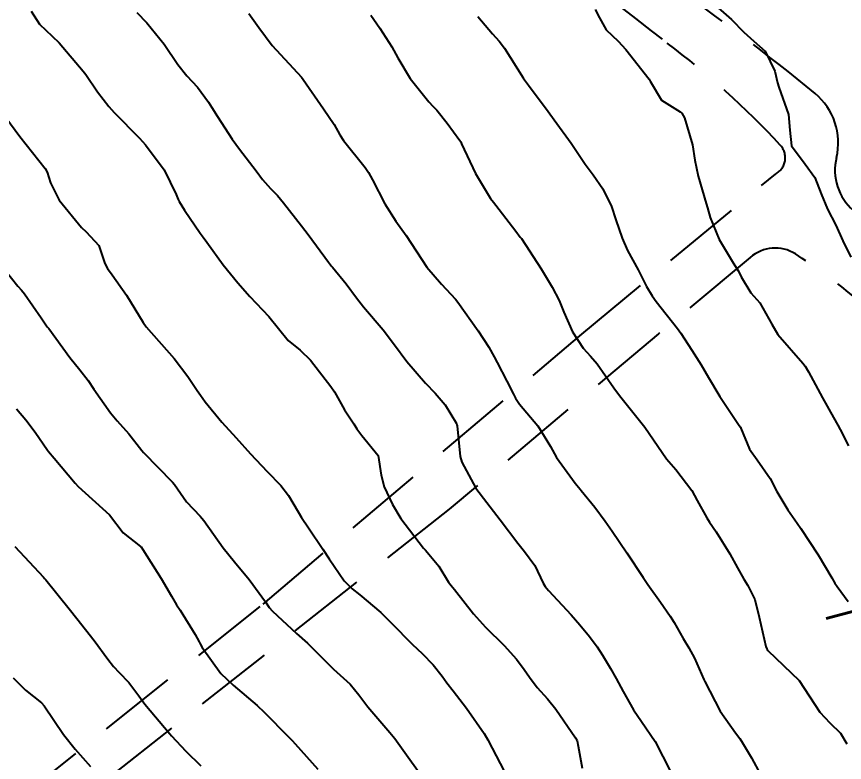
# Model space of a CAD drawing. Header units: metres. Extents: x 298520 to 308411, y 7433745 to 7450750.
# Drawn here: x 301586.6 to 301639.2, y 7442722.4 to 7442769.8 of the extents above; entities that cross this region are included whole.
import ezdxf
from ezdxf.enums import TextEntityAlignment as Align

# ---------------------------------------------------------------- set-up
doc = ezdxf.new("R2010")
doc.units = ezdxf.units.M
doc.header["$LTSCALE"] = 10
doc.linetypes.add('DASHED', pattern=[0.75, 0.5, -0.25])
for name, color, linetype in [('Cotas', 45, 'Continuous'), ('Curvas de Nivel 1m', 11, 'Continuous'), ('Curvas de Nivel 5m', 15, 'Continuous'), ('Vias Secundárias', 230, 'DASHED')]:
    doc.layers.add(name, color=color, linetype=linetype)
doc.styles.add('Style-STANDARD', font='STANDARD.shx')

msp = doc.modelspace()

# ---------------------------------------------------------------- linework, layer by layer
at = {"layer": 'Curvas de Nivel 1m', "flags": 128}
for points, elevation in [([(301623.388, 7442770.262), (301623.66, 7442769.738), (301624.095, 7442768.971), (301624.848, 7442768.247), (301625.346, 7442767.715), (301626.815, 7442765.834), (301626.892, 7442765.699), (301627.604, 7442764.491), (301628.794, 7442763.748), (301628.894, 7442763.669), (301629.076, 7442763.379), (301629.584, 7442761.662), (301629.734, 7442760.679), (301629.937, 7442759.658), (301630.448, 7442757.93), (301630.535, 7442757.652), (301630.714, 7442757.035), (301631.28, 7442755.644), (301632.17, 7442754.143), (301632.5, 7442753.632), (301632.669, 7442753.27), (301633.292, 7442752.253), (301633.871, 7442751.612), (301634.633, 7442750.26), (301635.006, 7442749.596), (301636.605, 7442747.763), (301636.747, 7442747.579), (301636.965, 7442747.209), (301637.848, 7442745.567), (301638.56, 7442744.311), (301638.833, 7442743.833), (301638.974, 7442743.554), (301639.515, 7442742.518)], 699), ([(301630.873, 7442770.676), (301632.061, 7442769.638), (301632.855, 7442768.822), (301633.484, 7442768.255), (301634.194, 7442767.61), (301634.824, 7442766.347), (301634.993, 7442765.598), (301635.081, 7442765.326), (301635.681, 7442763.591), (301635.775, 7442762.593), (301635.877, 7442761.589), (301636.751, 7442760.419), (301637.357, 7442759.574), (301637.765, 7442758.537), (301638.162, 7442757.566), (301638.708, 7442756.549), (301639.135, 7442755.553), (301639.654, 7442754.517)], 698), ([(301587.497, 7442770.17), (301588.038, 7442769.345), (301588.847, 7442768.569), (301589.289, 7442768.146), (301590.816, 7442766.342), (301590.975, 7442766.128), (301591.722, 7442765.036), (301592.442, 7442764.105), (301592.604, 7442763.915), (301592.789, 7442763.716), (301594.385, 7442762.084), (301594.767, 7442761.667), (301595.973, 7442760.068), (301596.727, 7442758.501), (301596.855, 7442758.189), (301596.922, 7442758.057), (301597.255, 7442757.511), (301598.249, 7442756.037), (301598.445, 7442755.789), (301598.687, 7442755.462), (301599.724, 7442754.019), (301600.662, 7442752.875), (301601.425, 7442752.002), (301602.634, 7442750.728), (301603.24, 7442749.981), (301603.853, 7442749.209), (301604.609, 7442748.6), (301605.274, 7442747.953), (301606.578, 7442746.275), (301606.793, 7442745.937), (301607.431, 7442744.796), (301608.025, 7442743.918), (301608.232, 7442743.597), (301608.545, 7442743.166), (301609.58, 7442741.9), (301609.767, 7442740.645), (301609.965, 7442739.895), (301610.492, 7442738.783), (301611.026, 7442737.885), (301612.455, 7442736.009), (301612.586, 7442735.868), (301613.447, 7442734.859), (301614.063, 7442733.846), (301614.216, 7442733.629), (301614.428, 7442733.375), (301615.655, 7442731.828), (301616.4, 7442730.981), (301617.595, 7442729.808), (301618.374, 7442728.943), (301618.864, 7442728.289), (301619.213, 7442727.787), (301619.707, 7442727.13), (301620.349, 7442726.411), (301620.879, 7442725.765), (301622.141, 7442723.927), (301622.232, 7442723.751), (301622.31, 7442723.414), (301622.563, 7442722.014)], 704), ([(301594.226, 7442770.086), (301594.856, 7442769.427), (301595.962, 7442768.069), (301596.824, 7442766.777), (301597.413, 7442766.051), (301598.091, 7442765.326), (301598.796, 7442764.367), (301599.003, 7442764.028), (301599.357, 7442763.454), (301600.285, 7442762.015), (301600.764, 7442761.383), (301601.82, 7442759.994), (301602.213, 7442759.463), (301602.732, 7442758.888), (301603.18, 7442758.435), (301603.561, 7442757.977), (301604.701, 7442756.504), (301605.13, 7442755.956), (301606.423, 7442754.195), (301606.611, 7442753.941), (301606.672, 7442753.867), (301607.542, 7442752.807), (301608.198, 7442751.917), (301608.645, 7442751.354), (301609.897, 7442749.897), (301610.613, 7442748.943), (301611.395, 7442747.882), (301612.582, 7442746.5), (301613.214, 7442745.86), (301613.843, 7442745.128), (301614.554, 7442743.935), (301614.592, 7442743.84), (301614.602, 7442743.79), (301614.793, 7442741.837), (301614.896, 7442741.467), (301615.796, 7442739.827), (301616.494, 7442738.901), (301617.341, 7442737.811), (301618.461, 7442736.314), (301618.898, 7442735.793), (301619.553, 7442734.893), (301620.079, 7442733.775), (301620.208, 7442733.551), (301620.428, 7442733.306), (301621.865, 7442731.755), (301622.403, 7442731.121), (301623.022, 7442730.37), (301623.506, 7442729.733), (301623.851, 7442729.201), (301624.369, 7442728.349), (301624.732, 7442727.716), (301625.178, 7442726.885), (301625.832, 7442725.705), (301626.326, 7442724.973), (301627.2, 7442723.691), (301628.189, 7442721.786)], 703), ([(301601.345, 7442770.003), (301601.978, 7442769.117), (301602.843, 7442767.98), (301604.693, 7442765.961), (301604.811, 7442765.81), (301606.11, 7442763.947), (301606.783, 7442762.945), (301607.144, 7442762.302), (301607.384, 7442761.931), (301608.747, 7442760.208), (301608.955, 7442759.908), (301609.219, 7442759.424), (301610.011, 7442757.897), (301610.707, 7442756.802), (301611.354, 7442755.883), (301612.673, 7442753.87), (301613.608, 7442752.801), (301614.497, 7442751.842), (301614.65, 7442751.652), (301615.949, 7442749.827), (301616.613, 7442748.788), (301616.971, 7442748.179), (301617.16, 7442747.812), (301617.764, 7442746.623), (301618.19, 7442745.796), (301618.316, 7442745.539), (301618.567, 7442745.156), (301619.741, 7442743.778), (301620.54, 7442742.462), (301620.937, 7442741.766), (301622.124, 7442740.138), (301622.437, 7442739.751), (301622.502, 7442739.67), (301623.366, 7442738.611), (301624.015, 7442737.727), (301624.473, 7442737.085), (301625.409, 7442735.71), (301626.437, 7442734.132), (301626.735, 7442733.697), (301627.551, 7442732.559), (301628.164, 7442731.682), (301628.407, 7442731.275), (301628.98, 7442730.259), (301629.351, 7442729.665), (301629.709, 7442728.993), (301630.3, 7442727.651), (301630.361, 7442727.508), (301631.336, 7442725.64), (301632.319, 7442724.248), (301632.583, 7442723.893), (301632.764, 7442723.623), (301633.342, 7442722.653), (301633.912, 7442721.606)], 702), ([(301609.108, 7442769.908), (301609.686, 7442769.07), (301610.44, 7442767.894), (301610.833, 7442767.2), (301611.625, 7442765.882), (301612.798, 7442764.388), (301613.056, 7442764.127), (301613.31, 7442763.862), (301613.965, 7442763.032), (301614.774, 7442761.939), (301614.832, 7442761.839), (301614.887, 7442761.723), (301615.778, 7442759.83), (301616.727, 7442758.251), (301616.912, 7442758.004), (301617.067, 7442757.815), (301618.333, 7442756.161), (301618.62, 7442755.791), (301618.652, 7442755.75), (301618.692, 7442755.697), (301619.947, 7442753.777), (301620.661, 7442752.614), (301621.098, 7442751.766), (301621.399, 7442751.004), (301621.942, 7442749.757), (301622.613, 7442748.727), (301623.081, 7442748.216), (301623.505, 7442747.736), (301624.58, 7442746.197), (301624.931, 7442745.716), (301626.553, 7442743.7), (301627.916, 7442741.686), (301628.523, 7442740.998), (301629.541, 7442739.664), (301629.873, 7442739.036), (301630.486, 7442737.92), (301630.667, 7442737.648), (301631.08, 7442737.038), (301631.965, 7442735.635), (301632.444, 7442734.739), (301632.837, 7442734.024), (301633.101, 7442733.62), (301633.544, 7442732.733), (301633.82, 7442731.609), (301634.247, 7442729.74), (301634.301, 7442729.601), (301634.332, 7442729.551), (301634.382, 7442729.495), (301636.363, 7442727.58), (301637.686, 7442725.566), (301638.326, 7442724.882), (301638.998, 7442724.228), (301639.396, 7442723.544)], 701), ([(301585.428, 7442754.192), (301586.658, 7442752.668), (301586.882, 7442752.403), (301587.069, 7442752.174), (301588.129, 7442750.659), (301588.475, 7442750.152), (301588.54, 7442750.069), (301588.621, 7442749.965), (301589.964, 7442748.136), (301590.595, 7442747.341), (301591.125, 7442746.659), (301591.5, 7442746.121), (301592.56, 7442744.601), (301592.97, 7442744.104), (301593.717, 7442743.265), (301594.534, 7442742.22), (301594.652, 7442742.079), (301596.505, 7442740.207), (301596.624, 7442740.058), (301597.382, 7442738.937), (301598.251, 7442738.033), (301598.369, 7442737.918), (301598.48, 7442737.766), (301599.728, 7442736.017), (301600.45, 7442735.121), (301601.378, 7442734.001), (301602.419, 7442732.584), (301602.655, 7442732.226), (301602.856, 7442731.983), (301604.392, 7442730.57), (301605.074, 7442729.953), (301606.37, 7442728.67), (301606.744, 7442728.312), (301607.172, 7442727.928), (301607.789, 7442727.35), (301608.35, 7442726.669), (301608.671, 7442726.24), (301608.932, 7442725.911), (301610.319, 7442724.282), (301610.639, 7442723.887), (301611.484, 7442722.695), (301612.077, 7442721.872)], 706), ([(301586.563, 7442744.869), (301587.158, 7442744.171), (301587.767, 7442743.384), (301588.534, 7442742.237), (301588.596, 7442742.149), (301588.957, 7442741.715), (301590.3, 7442740.132), (301590.501, 7442739.921), (301592.483, 7442738.11), (301593.355, 7442736.98), (301594.463, 7442736.113), (301594.501, 7442736.08), (301594.617, 7442735.922), (301595.781, 7442734.067), (301596.422, 7442732.953), (301596.758, 7442732.396), (301596.982, 7442732.051), (301597.927, 7442730.5), (301598.198, 7442730.033), (301598.262, 7442729.912), (301598.379, 7442729.674), (301599.567, 7442728.018), (301600.356, 7442727.291), (301601.883, 7442725.995), (301602.336, 7442725.557), (301603.9, 7442723.966), (301604.108, 7442723.76), (301604.309, 7442723.544), (301605.738, 7442721.946)], 707), ([(301586.462, 7442736.108), (301588.287, 7442734.152), (301588.355, 7442734.074), (301588.431, 7442733.989), (301589.92, 7442732.135), (301590.404, 7442731.528), (301591.506, 7442730.119), (301592.371, 7442728.948), (301592.736, 7442728.474), (301593.096, 7442728.099), (301593.726, 7442727.459), (301594.348, 7442726.616), (301594.742, 7442726.076), (301596.315, 7442724.187), (301596.429, 7442724.058), (301597.338, 7442723.08), (301598.294, 7442722.147)], 708), ([(301586.359, 7442727.761), (301587.145, 7442726.962), (301588.159, 7442726.153), (301588.34, 7442725.96), (301589.555, 7442724.138), (301590.304, 7442723.212), (301591.275, 7442722.12)], 709)]:
    msp.add_lwpolyline(points, dxfattribs=dict(at, elevation=elevation))
at = {"layer": 'Curvas de Nivel 5m', "flags": 128}
for points, elevation in [([(301615.921, 7442769.829), (301616.852, 7442768.725), (301617.28, 7442768.246), (301617.612, 7442767.808), (301618.815, 7442765.918), (301618.898, 7442765.789), (301619.136, 7442765.46), (301620.391, 7442763.774), (301620.788, 7442763.253), (301621.869, 7442761.759), (301622.753, 7442760.419), (301623.252, 7442759.742), (301623.87, 7442758.869), (301624.416, 7442757.725), (301624.71, 7442756.879), (301625.105, 7442755.716), (301625.454, 7442754.944), (301626.116, 7442753.706), (301626.662, 7442752.646), (301627.006, 7442752.044), (301627.265, 7442751.694), (301628.627, 7442749.981), (301628.835, 7442749.677), (301629.539, 7442748.593), (301630.122, 7442747.657), (301630.591, 7442746.847), (301631.319, 7442745.643), (301632.555, 7442743.805), (301632.628, 7442743.704), (301632.661, 7442743.628), (301633.216, 7442742.296), (301633.704, 7442741.612), (301634.515, 7442740.432), (301634.943, 7442739.596), (301635.651, 7442738.429), (301636.246, 7442737.582), (301636.478, 7442737.249), (301637.569, 7442735.569), (301638.438, 7442734.113), (301638.644, 7442733.766), (301638.786, 7442733.555), (301639.479, 7442732.6)], 700), ([(301585.28, 7442764.195), (301586.773, 7442762.18), (301588.399, 7442760.155), (301588.514, 7442759.927), (301588.734, 7442759.235), (301589.29, 7442758.144), (301590.697, 7442756.392), (301591.011, 7442756.125), (301591.817, 7442755.246), (301592.191, 7442754.107), (301592.349, 7442753.784), (301592.666, 7442753.39), (301593.577, 7442752.091), (301594.627, 7442750.352), (301594.816, 7442750.078), (301596.603, 7442748.06), (301597.464, 7442746.919), (301598.061, 7442746.038), (301598.266, 7442745.73), (301598.566, 7442745.312), (301599.634, 7442744.019), (301600.543, 7442743.027), (301601.45, 7442742.001), (301602.516, 7442740.871), (301603.389, 7442739.977), (301603.873, 7442739.346), (301604.486, 7442738.311), (301604.697, 7442737.958), (301605.143, 7442737.287), (301606.055, 7442735.944), (301606.454, 7442735.331), (301607.408, 7442733.925), (301607.921, 7442733.41), (301608.424, 7442733.028), (301609.746, 7442731.897), (301610.403, 7442731.252), (301611.774, 7442729.876), (301612.377, 7442729.306), (301613.082, 7442728.572), (301613.654, 7442727.851), (301613.956, 7442727.443), (301614.354, 7442726.929), (301615.194, 7442725.831), (301616.319, 7442724.22), (301616.565, 7442723.817), (301616.835, 7442723.287), (301617.596, 7442721.807)], 705)]:
    msp.add_lwpolyline(points, dxfattribs=dict(at, elevation=elevation))
at = {"layer": 'Vias Secundárias'}
for points in [[(301465.55, 7442973.319, 0), (301478.59, 7442967.28, -0.011668)], [(301543.015, 7442754.211, 0.026934), (301549.237, 7442749.95), (301554.426, 7442745.865), (301563.79, 7442736.319, -0.016779), (301573.036, 7442726.237, 0.064741), (301584.422, 7442715.989, -0.035582), (301595.222, 7442707.35, -0.014459), (301605.979, 7442696.821, 0.118986), (301611.58, 7442693.256, 0.25527), (301618.187, 7442694.39), (301641.853, 7442714.186), (301657.365, 7442727.162, 0.290736), (301659.728, 7442734.582, 0.166135), (301655.861, 7442740.397, -0.1263), (301649.56, 7442748.436, 0.101136), (301648.49, 7442749.95), (301639.813, 7442757.479, -0.280463), (301638.738, 7442760.845, 0.287404), (301637.375, 7442764.927, 0.021485), (301627.996, 7442771.998, -0.031212)]]:
    msp.add_lwpolyline(points, format="xyb", dxfattribs=at)
for points in [[(301558.429, 7442749.95), (301557.316, 7442748.969, 0.466781), (301557.357, 7442747.297, -0.072911), (301560.395, 7442744.056, 0.034177), (301565.243, 7442738.008, 0.0074), (301572.97, 7442729.858, 0.016553), (301583, 7442720.248, 0.314313), (301586.433, 7442719.827), (301602.265, 7442732.444), (301622.418, 7442749.517), (301634.859, 7442759.8, 0.491693), (301635.163, 7442761.647, 0.043147), (301627.972, 7442768.135, -0.024588), (301612.334, 7442781.225, 0.026206), (301605.062, 7442787.273, -0.046018), (301602.168, 7442789.88, 0.483206), (301598.862, 7442789.631, -0.037693), (301592.83, 7442782.031, -0.035531), (301584.732, 7442774.434, 0.039793), (301579.379, 7442769.326, -0.033341), (301569.401, 7442759.555, 0.003544), (301564.19, 7442755.028)], [(301588.721, 7442718.477), (301588.37, 7442718.201, 0.481415), (301588.361, 7442716.629, -0.025512), (301592.013, 7442713.358, 0.043396), (301600.864, 7442705.983, -0.057471), (301606.433, 7442701.07, 0.056879), (301611.331, 7442696.74, 0.160528), (301614.583, 7442695.762), (301647.061, 7442721.807), (301655.562, 7442729.396, 0.478538), (301656.691, 7442734.978, 0.03884), (301646.812, 7442745.148, -0.026867), (301643.807, 7442748.096), (301642.537, 7442749.485, 0.059054), (301636.132, 7442754.717, 0.336134), (301633.252, 7442754.481), (301627.406, 7442749.631), (301614.101, 7442738.48)]]:
    msp.add_lwpolyline(points, format="xyb", close=True, dxfattribs=at)

# ---------------------------------------------------------------- texts
at = {"layer": 'Cotas', "style": 'Style-STANDARD'}
msp.add_text('700', height=4, rotation=306.0745, dxfattribs=at).set_placement((301641.824, 7442729.803, 700), align=Align.MIDDLE_CENTER)

doc.saveas('drawing.dxf')
